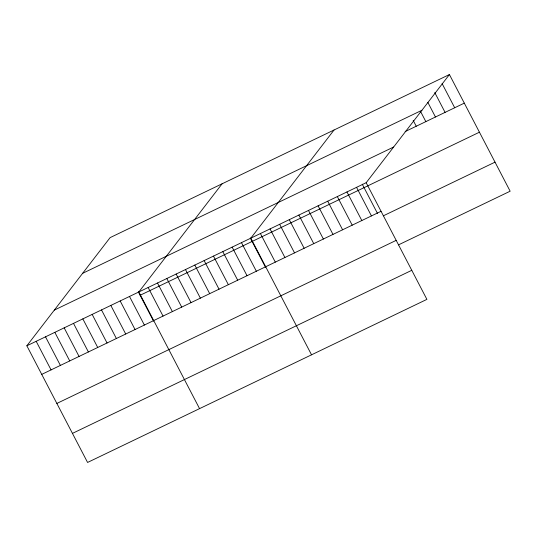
<?xml version="1.0" encoding="UTF-8"?>
<svg xmlns="http://www.w3.org/2000/svg" width="537" height="537" viewBox="0 0 537 537"><rect width="100%" height="100%" fill="white"/><g stroke="black" fill="none" stroke-linecap="round" stroke-linejoin="round"><path stroke-width="0.81" d="M449.422 74.549L366.174 182.714L426.902 299.371L87.578 462.451L26.85 345.794L110.098 237.629L449.422 74.549L510.15 191.206L398.474 244.879M222.076 183.815L138.828 291.98L199.556 408.63M334.054 129.994L250.806 238.16L311.534 354.816M82.624 273.326L421.954 110.246M405.14 131.572L464.304 103.138M54.324 310.097L393.648 147.024M26.85 345.794L366.174 182.714M140.11 295.283L479.434 132.203M41.732 374.383L381.055 211.303M383.351 215.814L495.02 162.147M56.862 403.441L396.185 240.368M72.448 433.386L411.772 270.306M442.099 83.571L454.691 107.756M434.775 92.586L445.079 112.381M427.828 102.339L435.46 116.999M420.505 111.36L425.848 121.624M413.181 120.375L416.235 126.242M362.26 184.191L377.524 213.504M356.561 187.332L371.443 215.921M346.949 191.957L361.831 220.546M337.33 196.576L352.212 225.164M327.718 201.194L342.599 229.782M318.105 205.819L332.987 234.407M308.493 210.437L323.375 239.025M298.874 215.062L313.756 243.644M289.262 219.68L304.143 248.269M279.649 224.298L294.531 252.887M270.03 228.923L284.912 257.505M260.418 233.541L275.3 262.13M250.282 238.005L265.547 267.325M241.475 242.643L256.357 271.232M232.145 247.127L247.027 275.716M222.808 251.618L237.69 280.2M213.478 256.102L228.359 284.691M204.147 260.586L219.029 289.175M194.817 265.07L209.698 293.658M185.487 269.554L200.368 298.142M176.156 274.038L191.038 302.626M166.819 278.522L181.701 307.11M157.489 283.006L172.37 311.594M148.158 287.49L163.04 316.078M138.304 291.819L153.569 321.139M129.498 296.464L144.379 325.053M120.167 300.948L135.049 329.537M110.83 305.432L125.712 334.021M101.5 309.916L116.381 338.505M92.169 314.4L107.051 342.989M82.839 318.884L97.721 347.473M73.509 323.368L88.39 351.957M64.178 327.852L79.06 356.44M54.841 332.343L69.729 360.924M45.511 336.827L60.392 365.415M36.18 341.31L51.062 369.899"/></g></svg>
